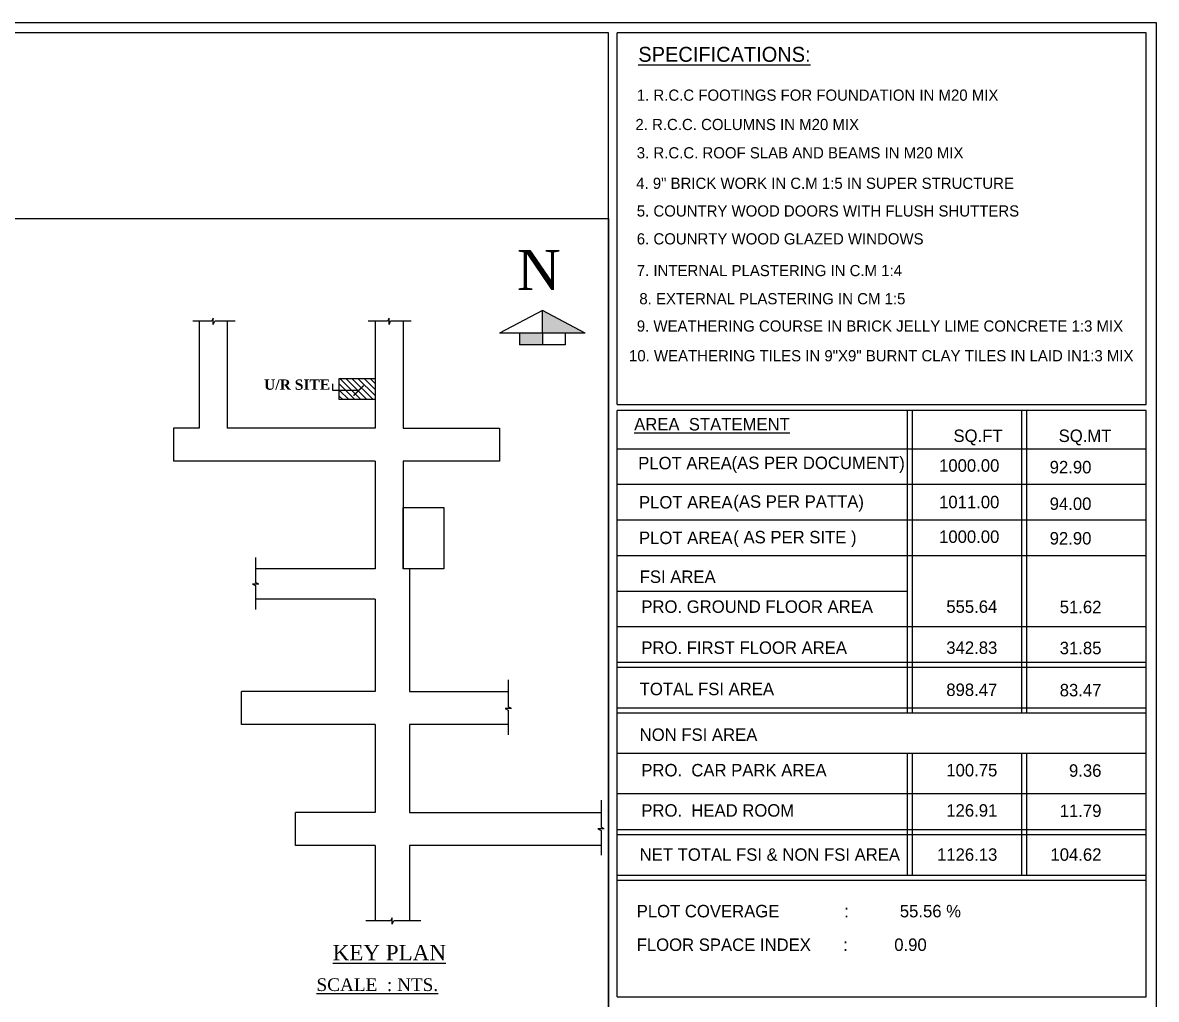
# Model space of a CAD drawing. Header units: metres. Extents: x 165 to 271, y 67 to 122.
# Drawn here: x 201.57 to 223.87, y 102.49 to 121.7 of the extents above; entities that cross this region are included whole.
import ezdxf
from ezdxf.enums import TextEntityAlignment as Align

# ---------------------------------------------------------------- set-up
doc = ezdxf.new("R2010")
doc.units = ezdxf.units.M
doc.header["$MEASUREMENT"] = 0
doc.layers.add('LOCATION_PLAN', color=7, linetype='Continuous', lineweight=0)
doc.layers.add('SHEET_1', color=6, linetype='Continuous')
doc.styles.add('bala', font='stylu.ttf')
doc.styles.add('DHAYA', font='times.ttf')
doc.styles.add('rms', font='framd.ttf')
doc.styles.add('style2', font='romantic.ttf')
doc.styles.add('Times New Roman', font='timesbd.ttf')
doc.dimstyles.new('bala', dxfattribs={"dimtxt": 0.2, "dimasz": 0.08, "dimexe": 0.1, "dimexo": 0.3, "dimgap": 0.15, "dimtad": 1, "dimzin": 3, "dimdsep": 46, "dimtxsty": 'bala', "dimblk": 'ARCHTICK', "dimcen": 0.09, "dimdle": 0.1, "dimclrd": 256, "dimclre": 256, "dimclrt": 7, "dimadec": 0, "dimazin": 0, "dimtfac": 1, "dimtofl": 0, "dimtmove": 2, "dimatfit": 3, "dimldrblk": 'ARCHTICK', "dimfxl": 1, "dimtolj": 1, "dimtzin": 0, "dimarcsym": 0})

# ---------------------------------------------------------------- blocks, each defined once
blk = doc.blocks.new('_ArchTick')
at = {"color": 0, "linetype": 'ByBlock', "const_width": 0.15}
blk.add_lwpolyline([(-0.5, -0.5), (0.5, 0.5)], dxfattribs=at)

msp = doc.modelspace()

# ---------------------------------------------------------------- hatches: boundary and pattern name
for points in [[(211.793, 116.043), (211.793, 115.593), (212.637, 115.593)], [(211.343, 115.593), (211.343, 115.368), (211.793, 115.368), (211.793, 115.593)]]:
    msp.add_hatch(color=256).paths.add_polyline_path(points)
h = msp.add_hatch()
h.set_pattern_fill('ANSI31', color=256, scale=0.675, angle=90, style=0)
h.set_pattern_definition([(135, (80.314, -902.00183), (-0.059662135, -0.059662135), [])])
h.paths.add_polyline_path([(207.799, 114.703), (207.799, 114.287), (208.503, 114.287), (208.503, 114.703)])

# ---------------------------------------------------------------- linework, layer by layer
for p, q in [((213.096, 81.68), (213.096, 121.503)), ((213.266, 114.188), (213.266, 121.503)), ((211.793, 116.043), (210.949, 115.593)), ((211.793, 115.593), (211.793, 116.043)), ((212.637, 115.593), (211.793, 116.043)), ((205.048, 115.829), (205.048, 113.726)), ((205.598, 115.829), (205.598, 113.726)), ((208.503, 115.829), (208.503, 113.726)), ((209.053, 115.829), (209.053, 113.726)), ((212.637, 115.593), (210.949, 115.593)), ((211.343, 115.593), (211.343, 115.368)), ((211.793, 115.593), (211.793, 115.368)), ((212.243, 115.593), (212.243, 115.368)), ((212.243, 115.368), (211.343, 115.368)), ((213.266, 114.188), (223.666, 114.188)), ((223.666, 114.072), (213.266, 114.072)), ((213.266, 102.538), (213.266, 114.072)), ((218.966, 114.072), (218.966, 108.123)), ((219.066, 114.072), (219.066, 108.123)), ((221.216, 114.072), (221.216, 108.123)), ((221.316, 114.072), (221.316, 108.123)), ((205.048, 113.726), (204.539, 113.726)), ((204.539, 113.726), (204.539, 113.075)), ((208.503, 113.726), (205.598, 113.726)), ((209.053, 113.726), (210.952, 113.726)), ((210.952, 113.726), (210.952, 113.075)), ((213.266, 113.321), (223.666, 113.321)), ((208.503, 113.075), (204.539, 113.075)), ((208.503, 113.075), (208.503, 110.958)), ((209.053, 113.075), (209.053, 110.958)), ((210.952, 113.075), (209.053, 113.075)), ((213.266, 112.621), (223.666, 112.621)), ((213.266, 111.921), (223.666, 111.921)), ((213.266, 111.221), (223.666, 111.221)), ((213.266, 111.221), (223.666, 111.221)), ((208.503, 110.958), (206.154, 110.958)), ((209.178, 110.958), (209.053, 110.958)), ((209.178, 110.958), (209.178, 108.545)), ((208.503, 110.358), (206.154, 110.358)), ((208.503, 110.358), (208.503, 108.545)), ((213.266, 110.521), (218.966, 110.521)), ((213.266, 110.521), (218.966, 110.521)), ((213.266, 109.821), (223.666, 109.821)), ((213.266, 109.121), (223.666, 109.121)), ((213.266, 109.021), (223.666, 109.021)), ((223.666, 109.121), (223.666, 109.121)), ((208.503, 108.545), (205.878, 108.545)), ((205.878, 107.894), (205.878, 108.545)), ((209.178, 108.545), (211.122, 108.545)), ((213.266, 108.223), (223.666, 108.223)), ((213.266, 108.123), (223.666, 108.123)), ((208.503, 107.894), (205.878, 107.894)), ((208.503, 107.894), (208.503, 106.166)), ((211.122, 107.894), (209.178, 107.894)), ((209.178, 107.894), (209.178, 106.166)), ((213.266, 107.331), (223.666, 107.331)), ((218.966, 107.331), (218.966, 104.931)), ((219.066, 107.331), (219.066, 104.931)), ((221.216, 107.331), (221.216, 104.931)), ((221.316, 107.331), (221.316, 104.931)), ((213.266, 106.538), (223.666, 106.538)), ((208.503, 106.166), (206.937, 106.166)), ((206.937, 105.515), (206.937, 106.166)), ((209.178, 106.166), (212.949, 106.166)), ((213.266, 105.831), (223.666, 105.831)), ((213.266, 105.731), (223.666, 105.731)), ((208.503, 105.515), (206.937, 105.515)), ((208.503, 105.515), (208.503, 104.03)), ((209.178, 105.515), (209.178, 104.03)), ((212.949, 105.515), (209.178, 105.515)), ((213.266, 104.931), (223.666, 104.931)), ((213.266, 104.831), (223.666, 104.831)), ((213.266, 102.538), (223.666, 102.538))]:
    msp.add_line(p, q)
at = {"color": 5}
for p, q in [((205.291, 115.829), (204.923, 115.829)), ((205.323, 115.892), (205.291, 115.829)), ((205.323, 115.767), (205.323, 115.892)), ((205.323, 115.767), (205.354, 115.829)), ((205.751, 115.829), (205.354, 115.829)), ((208.746, 115.829), (208.368, 115.829)), ((208.778, 115.892), (208.746, 115.829)), ((208.778, 115.767), (208.778, 115.892)), ((208.778, 115.767), (208.809, 115.829)), ((209.216, 115.829), (208.809, 115.829)), ((206.154, 111.181), (206.154, 110.689)), ((206.216, 110.658), (206.091, 110.658)), ((206.091, 110.658), (206.154, 110.627)), ((206.216, 110.658), (206.154, 110.689)), ((206.154, 110.627), (206.154, 110.158)), ((211.122, 108.775), (211.122, 108.242)), ((211.185, 108.21), (211.06, 108.21)), ((211.06, 108.21), (211.122, 108.179)), ((211.185, 108.21), (211.122, 108.242)), ((211.122, 108.179), (211.122, 107.691)), ((212.949, 106.407), (212.949, 105.873)), ((213.011, 105.842), (212.886, 105.842)), ((212.886, 105.842), (212.949, 105.811)), ((213.011, 105.842), (212.949, 105.873)), ((212.949, 105.811), (212.949, 105.323)), ((208.809, 104.03), (208.321, 104.03)), ((208.841, 104.092), (208.809, 104.03)), ((208.841, 103.967), (208.841, 104.092)), ((208.841, 103.967), (208.872, 104.03)), ((209.405, 104.03), (208.872, 104.03))]:
    msp.add_line(p, q, dxfattribs=at)
for points in [[(166.917, 81.48), (223.866, 81.48), (223.866, 121.703), (166.917, 121.703)], [(201.067, 117.849), (213.096, 117.849), (213.096, 101.939), (201.067, 101.939)], [(209.053, 112.166), (209.857, 112.166), (209.857, 110.958), (209.053, 110.958)]]:
    msp.add_lwpolyline(points, close=True)
for points in [[(213.096, 121.503), (167.117, 121.503), (167.117, 81.68), (213.096, 81.68)], [(223.666, 114.188), (223.666, 121.503), (213.266, 121.503)], [(223.666, 102.538), (223.666, 114.072)]]:
    msp.add_lwpolyline(points)
at = {"linetype": 'ByBlock'}
msp.add_lwpolyline([(207.799, 114.287), (207.799, 114.703), (208.503, 114.703), (208.503, 114.287)], close=True, dxfattribs=at)
at = {"layer": 'LOCATION_PLAN', "color": 7}
msp.add_lwpolyline([(201.067, 117.849), (213.096, 117.849), (213.096, 101.939), (201.067, 101.939)], close=True, dxfattribs=at)
at = {"layer": 'SHEET_1', "color": 6}
msp.add_lwpolyline([(166.917, 81.48), (223.866, 81.48), (223.866, 121.703), (166.917, 121.703)], close=True, dxfattribs=at)

# ---------------------------------------------------------------- texts
for s, height, style, p in [('%%uSPECIFICATIONS:', 0.29422, 'rms', (213.68, 120.933)), ('1. R.C.C FOOTINGS FOR FOUNDATION IN M20 MIX', 0.22, 'rms', (213.65, 120.167)), ('2. R.C.C. COLUMNS IN M20 MIX ', 0.22, 'rms', (213.623, 119.59)), ('3. R.C.C. ROOF SLAB AND BEAMS IN M20 MIX', 0.22, 'rms', (213.65, 119.033)), ('4. 9" BRICK WORK IN C.M 1:5 IN SUPER STRUCTURE', 0.22, 'rms', (213.638, 118.433)), ('5. COUNTRY WOOD DOORS WITH FLUSH SHUTTERS', 0.22, 'rms', (213.65, 117.889)), ('6. COUNRTY WOOD GLAZED WINDOWS ', 0.22, 'rms', (213.65, 117.34)), ('7. INTERNAL PLASTERING IN C.M 1:4', 0.22, 'rms', (213.65, 116.716)), ('8. EXTERNAL PLASTERING IN CM 1:5', 0.22, 'rms', (213.7, 116.162)), ('9. WEATHERING COURSE IN BRICK JELLY LIME CONCRETE 1:3 MIX ', 0.22, 'rms', (213.65, 115.625)), ('10. WEATHERING TILES IN 9"X9" BURNT CLAY TILES IN LAID IN1:3 MIX', 0.22, 'rms', (213.497, 115.04)), ('U/R SITE', 0.2025, 'Times New Roman', (206.321, 114.481)), ('%%UAREA  STATEMENT', 0.24518, 'rms', (213.598, 113.68)), ('SQ.FT', 0.2452, 'rms', (219.877, 113.453)), ('SQ.MT', 0.2452, 'rms', (221.945, 113.453)), ('PLOT AREA', 0.2452, 'rms', (213.678, 112.916)), ('(AS PER DOCUMENT)', 0.24518, 'rms', (215.513, 112.92)), ('1000.00', 0.2452, 'rms', (219.594, 112.868)), ('92.90', 0.2452, 'rms', (221.769, 112.836)), ('PLOT AREA', 0.2452, 'rms', (213.693, 112.145)), ('(AS PER PATTA)', 0.24518, 'rms', (215.548, 112.159)), ('1011.00', 0.2452, 'rms', (219.594, 112.149)), ('94.00', 0.2452, 'rms', (221.769, 112.116)), ('PLOT AREA', 0.2452, 'rms', (213.693, 111.445)), ('( AS PER SITE )', 0.24518, 'rms', (215.548, 111.459)), ('1000.00', 0.2452, 'rms', (219.594, 111.468)), ('92.90', 0.2452, 'rms', (221.769, 111.436)), ('FSI AREA', 0.2452, 'rms', (213.707, 110.68)), ('PRO. GROUND FLOOR AREA', 0.24518, 'rms', (213.739, 110.092)), ('  555.64', 0.2452, 'rms', (219.554, 110.092)), ('  51.62', 0.2452, 'rms', (221.784, 110.085)), ('PRO. FIRST FLOOR AREA', 0.24518, 'rms', (213.739, 109.284)), ('  342.83', 0.2452, 'rms', (219.554, 109.284)), ('  31.85', 0.2452, 'rms', (221.784, 109.277)), ('TOTAL FSI AREA', 0.24518, 'rms', (213.707, 108.472)), ('  898.47', 0.2452, 'rms', (219.554, 108.456)), ('  83.47', 0.2452, 'rms', (221.784, 108.449)), ('NON FSI AREA', 0.24518, 'rms', (213.707, 107.573)), ('PRO.  CAR PARK AREA', 0.24518, 'rms', (213.739, 106.874)), ('  100.75', 0.2452, 'rms', (219.554, 106.874)), ('    9.36', 0.2452, 'rms', (221.784, 106.867)), ('PRO.  HEAD ROOM', 0.24518, 'rms', (213.739, 106.082)), ('  126.91', 0.2452, 'rms', (219.554, 106.082)), ('  11.79', 0.2452, 'rms', (221.784, 106.075)), ('NET TOTAL FSI & NON FSI AREA', 0.24518, 'rms', (213.707, 105.214)), ('1126.13', 0.2452, 'rms', (219.554, 105.214)), ('104.62', 0.2452, 'rms', (221.784, 105.214)), ('PLOT COVERAGE              :           55.56 %%%', 0.24518, 'rms', (213.648, 104.101)), ('FLOOR SPACE INDEX       :          0.90', 0.24518, 'rms', (213.648, 103.44))]:
    msp.add_text(s, height=height, dxfattribs=dict(style=style)).set_placement(p)
at = {"ltscale": 3}
for s, height, style, p in [('N', 0.787, 'style2', (211.294, 116.443)), ('%%UKEY PLAN', 0.3, 'DHAYA', (207.67, 103.257))]:
    msp.add_text(s, height=height, dxfattribs=dict(at, style=style)).set_placement(p)
at = {"ltscale": 3, "style": 'DHAYA'}
msp.add_text('%%USCALE  : NTS.', height=0.25, dxfattribs=at).set_placement((208.548, 102.777), align=Align.MIDDLE_CENTER)

# ---------------------------------------------------------------- leaders
msp.add_leader([(208.178, 114.464), (207.673, 114.464), (207.673, 114.597)], dimstyle='bala', override={"dimasz": 0.2, "dimtad": 0})

doc.saveas('drawing.dxf')
